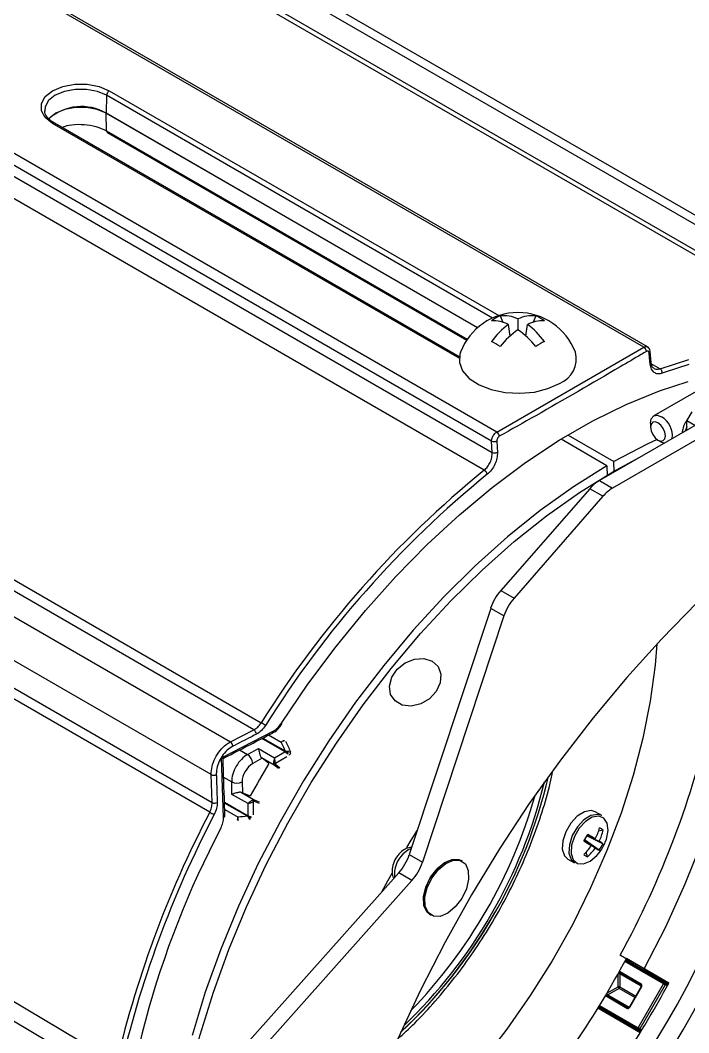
# Model space of a CAD drawing. Extents: x 17.3 to 113.1, y 4.8 to 84.5.
# Drawn here: x 29.193 to 31.877, y 63.384 to 67.448 of the extents above; entities that cross this region are included whole.
import ezdxf

# ---------------------------------------------------------------- set-up
doc = ezdxf.new("R2010")
doc.units = 0
doc.header["$MEASUREMENT"] = 0
doc.layers.add('OBJECT', color=7, linetype='CONTINUOUS')

msp = doc.modelspace()

# ---------------------------------------------------------------- linework, layer by layer
at = {"layer": 'OBJECT'}
for p, q in [((31.6961, 66.1355), (28.5672, 67.9418)), ((31.7113, 66.1369), (28.6059, 67.9296)), ((32.2784, 66.4475), (29.8971, 67.8222)), ((32.2465, 66.4291), (29.9007, 67.7833)), ((32.1395, 66.3673), (29.8856, 67.6684)), ((29.9142, 67.6727), (32.1575, 66.3777)), ((31.106, 65.7948), (27.9771, 67.6011)), ((31.0855, 65.7583), (28.0459, 67.5131)), ((28.1083, 67.4327), (31.0877, 65.7127)), ((31.0558, 65.6414), (28.0726, 67.3636)), ((29.5401, 67.1466), (29.5385, 67.0746)), ((31.0892, 66.2523), (29.5401, 67.1466)), ((29.5507, 67.1646), (31.1142, 66.2621)), ((29.2913, 67.0855), (29.2914, 67.0828)), ((29.5385, 67.0746), (31.0295, 66.2139)), ((29.5401, 67.0031), (29.5385, 67.074)), ((31.029, 66.2135), (29.5385, 67.074)), ((29.3308, 67.0341), (29.3178, 67.0428)), ((30.9554, 66.0912), (29.3233, 67.0334)), ((30.9559, 66.096), (29.3308, 67.0341)), ((29.331, 67.034), (29.3308, 67.0341)), ((29.5401, 67.0031), (30.9879, 66.1673)), ((29.5432, 66.9965), (30.9856, 66.1639)), ((31.1196, 66.2611), (31.1304, 66.2356)), ((31.1913, 66.2486), (31.1913, 66.2049)), ((31.263, 66.2611), (31.2522, 66.2356)), ((27.1696, 66.2067), (30.0368, 64.5515)), ((27.3898, 66.2276), (30.1609, 64.6279)), ((31.1595, 66.1798), (31.1534, 66.2268)), ((31.2231, 66.1798), (31.2292, 66.2268)), ((30.1312, 64.5998), (27.3612, 66.1989)), ((31.106, 65.7948), (31.6961, 66.1355)), ((32.3819, 66.0986), (31.5186, 65.6002)), ((31.7266, 66.0739), (31.7224, 66.1185)), ((31.7618, 66.049), (31.8771, 66.0862)), ((29.9597, 64.4196), (27.0897, 66.0764)), ((32.4349, 66.068), (31.5715, 65.5696)), ((31.7246, 66.0704), (31.7618, 66.049)), ((31.8771, 66.0655), (31.7823, 66.035)), ((32.0028, 66.0131), (31.7363, 65.8593)), ((31.7823, 66.035), (31.7706, 66.0308)), ((27.1935, 65.9065), (29.9635, 64.3074)), ((29.9541, 64.2687), (27.183, 65.8684)), ((31.8693, 65.8394), (31.8905, 65.8761)), ((31.9011, 65.821), (31.8693, 65.8394)), ((31.8693, 65.8027), (31.8693, 65.8394)), ((31.7234, 65.8307), (31.7234, 65.8143)), ((31.8693, 65.8162), (31.8628, 65.7989)), ((31.0877, 65.7127), (31.0855, 65.7583)), ((31.5484, 65.6596), (31.3646, 65.7657)), ((31.3923, 65.7823), (31.5767, 65.6759)), ((31.7534, 65.7623), (31.7676, 65.7541)), ((31.7775, 65.7497), (31.7676, 65.7541)), ((31.5779, 65.6345), (31.5767, 65.6759)), ((31.5484, 65.6596), (31.5496, 65.6181)), ((31.5186, 65.6002), (31.5715, 65.5696)), ((31.4796, 65.5673), (31.1228, 65.1588)), ((31.5326, 65.5367), (31.4796, 65.5673)), ((31.5326, 65.5367), (31.1757, 65.1283)), ((31.1228, 65.1588), (31.1757, 65.1283)), ((31.0818, 65.0871), (30.755, 64.0984)), ((31.1348, 65.0565), (31.0818, 65.0871)), ((31.1348, 65.0565), (30.8079, 64.0678)), ((30.0018, 64.4876), (30.2087, 64.594)), ((30.0368, 64.5515), (30.1312, 64.5998)), ((30.2409, 64.5492), (30.1902, 64.5785)), ((30.2539, 64.5122), (30.1632, 64.5646)), ((30.1667, 64.5663), (30.2562, 64.5146)), ((30.074, 64.5187), (30.1057, 64.5004)), ((30.1057, 64.5004), (30.1492, 64.5243)), ((30.1492, 64.5243), (30.2138, 64.487)), ((30.2138, 64.487), (30.2558, 64.5112)), ((30.2558, 64.5112), (30.2539, 64.5122)), ((30.2571, 64.5103), (30.2558, 64.5112)), ((30.2562, 64.5146), (30.2578, 64.5134)), ((30.0097, 64.248), (30.0018, 64.4876)), ((30.1649, 64.4851), (30.1264, 64.4639)), ((30.2128, 64.4581), (30.1618, 64.4875)), ((30.1913, 64.4643), (30.1649, 64.4851)), ((30.2299, 64.4444), (30.2128, 64.4581)), ((30.263, 64.4909), (30.2173, 64.4645)), ((30.219, 64.4602), (30.236, 64.4467)), ((29.9635, 64.3074), (29.9597, 64.4196)), ((30.0097, 64.4088), (30.0421, 64.3901)), ((30.0431, 64.3405), (30.0421, 64.3901)), ((30.084, 64.3904), (30.0849, 64.3465)), ((30.1077, 64.3032), (30.0431, 64.3405)), ((30.0812, 64.348), (30.1322, 64.3186)), ((30.0849, 64.3465), (30.1161, 64.334)), ((30.0131, 64.3095), (30.1059, 64.2559)), ((30.105, 64.2527), (30.0132, 64.3057)), ((30.1077, 64.2548), (30.1077, 64.3032)), ((30.1289, 64.3114), (30.1289, 64.2587)), ((30.1322, 64.3186), (30.1526, 64.3106)), ((30.1537, 64.3042), (30.1335, 64.3121)), ((30.014, 64.2795), (30.0674, 64.2486)), ((30.1059, 64.2559), (30.1077, 64.2548)), ((30.1077, 64.2548), (30.1092, 64.2541)), ((31.5277, 64.255), (31.501, 64.2704)), ((30.1069, 64.2519), (30.105, 64.2527)), ((31.5327, 64.1419), (31.4682, 64.1733)), ((31.4685, 64.1738), (31.5177, 64.1524)), ((31.5021, 64.1619), (31.4693, 64.1753)), ((31.5333, 64.1968), (31.5148, 64.1928)), ((31.458, 64.1561), (31.486, 64.1346)), ((31.5017, 64.1251), (31.4586, 64.1571)), ((31.5177, 64.1164), (31.4589, 64.1575)), ((30.755, 64.0984), (30.8079, 64.0678)), ((31.4705, 64.0898), (31.4649, 64.1079)), ((30.9682, 64.0717), (30.9629, 64.0748)), ((31.3915, 64.0807), (31.4182, 64.0654)), ((30.7127, 64.0252), (29.9919, 63.2164)), ((30.7657, 63.9946), (30.7127, 64.0252)), ((30.7657, 63.9946), (30.0449, 63.1859)), ((30.8379, 63.8583), (30.8432, 63.8552)), ((31.6978, 63.6401), (31.6022, 63.6953)), ((31.6022, 63.6953), (31.6412, 63.6728)), ((31.7762, 63.5795), (31.6208, 63.6693)), ((31.6232, 63.6737), (31.7811, 63.5825)), ((31.7947, 63.5782), (31.6247, 63.6763)), ((31.7971, 63.5828), (31.6271, 63.6809)), ((31.6271, 63.6809), (31.6412, 63.6728)), ((31.5937, 63.5674), (31.5931, 63.6193)), ((31.5958, 63.6241), (31.5991, 63.622)), ((31.6855, 63.5745), (31.5967, 63.6257)), ((31.5991, 63.622), (31.6866, 63.5715)), ((31.5992, 63.6301), (31.6855, 63.5803)), ((31.6001, 63.6198), (31.6007, 63.5675)), ((31.6863, 63.57), (31.6001, 63.6198)), ((31.6978, 63.6401), (31.7971, 63.5828)), ((31.5485, 63.542), (31.5937, 63.5674)), ((31.6007, 63.5675), (31.664, 63.5309)), ((31.6857, 63.5686), (31.6387, 63.4871)), ((31.6876, 63.5675), (31.6406, 63.4861)), ((31.6745, 63.4033), (31.7762, 63.5795)), ((31.7822, 63.5761), (31.6805, 63.3998)), ((31.7811, 63.5825), (31.7936, 63.5762)), ((31.7911, 63.5716), (31.7822, 63.5761)), ((31.6285, 63.4815), (31.5422, 63.5313)), ((31.5447, 63.5356), (31.6334, 63.4844)), ((31.5491, 63.5354), (31.5457, 63.5372)), ((31.6366, 63.4849), (31.5491, 63.5354)), ((31.5972, 63.5613), (31.5516, 63.5357)), ((31.5516, 63.5357), (31.6378, 63.4859)), ((31.6605, 63.5248), (31.5972, 63.5613)), ((31.6821, 63.3836), (31.5121, 63.4817)), ((31.5148, 63.4861), (31.6849, 63.388)), ((31.6744, 63.3976), (31.5164, 63.4887)), ((31.5191, 63.493), (31.6745, 63.4033)), ((31.6805, 63.3998), (31.6888, 63.3944)), ((31.686, 63.3899), (31.6744, 63.3976))]:
    msp.add_line(p, q, dxfattribs=at)
at = {"layer": 'OBJECT', "flags": 128}
for points in [[(29.3233, 67.0334), (29.2938, 67.0569), (29.2782, 67.0845), (29.2782, 67.1135), (29.2938, 67.1411), (29.3233, 67.1646), (29.364, 67.1817), (29.4119, 67.1907), (29.4622, 67.1907), (29.51, 67.1817), (29.5507, 67.1646)], [(29.5401, 67.1466), (29.5032, 67.1621), (29.4598, 67.1702), (29.4142, 67.1702), (29.3708, 67.1621), (29.3339, 67.1466), (29.3071, 67.1253), (29.293, 67.1002), (29.2913, 67.0855)], [(29.5385, 67.074), (29.5022, 67.0892), (29.4595, 67.0972), (29.4146, 67.0972), (29.3719, 67.0892), (29.3355, 67.074), (29.3091, 67.053), (29.3079, 67.0516)], [(30.9608, 66.1155), (30.9582, 66.1076), (30.9563, 66.0735), (30.9692, 66.0401), (30.9961, 66.0097), (31.0352, 65.9841), (31.0841, 65.9649), (31.1398, 65.9533), (31.1987, 65.9501), (31.2571, 65.9554), (31.3114, 65.969), (31.3582, 65.9899)], [(31.7224, 66.0676), (31.72, 66.0927), (31.7182, 66.1121)], [(30.2414, 64.6257), (30.3483, 64.7827), (30.461, 64.9337), (30.5788, 65.0779), (30.701, 65.2146), (30.8272, 65.3431), (30.9565, 65.4626), (31.0883, 65.5726), (31.2219, 65.6724), (31.3565, 65.7615), (31.4916, 65.8395), (31.6262, 65.9058), (31.7598, 65.9603), (31.8744, 65.9976)], [(31.7234, 65.8307), (31.7267, 65.8483), (31.7363, 65.8593), (31.7507, 65.8621), (31.7676, 65.8562)], [(31.7534, 65.8317), (31.7419, 65.8357), (31.7322, 65.8338), (31.7257, 65.8263), (31.7234, 65.8143), (31.7257, 65.7997), (31.7322, 65.7847), (31.7419, 65.7716), (31.7534, 65.7623), (31.7649, 65.7583), (31.7747, 65.7602), (31.7812, 65.7677), (31.7835, 65.7797), (31.7812, 65.7943), (31.7747, 65.8093), (31.7649, 65.8224), (31.7534, 65.8317)], [(31.1065, 65.759), (31.1078, 65.7332), (31.1088, 65.7133)], [(31.7498, 65.7647), (31.7107, 65.7463), (31.5767, 65.6759)], [(29.7926, 62.5533), (29.7976, 62.7097), (29.8125, 62.871), (29.8372, 63.0362), (29.8717, 63.2045), (29.9156, 63.3749), (29.9688, 63.5464), (30.031, 63.7181), (30.1018, 63.8891), (30.1808, 64.0583), (30.2675, 64.2248), (30.3616, 64.3878), (30.4625, 64.5462), (30.5695, 64.6992), (30.6822, 64.846), (30.7998, 64.9857), (30.9217, 65.1175), (31.0473, 65.2408), (31.1758, 65.3547), (31.3065, 65.4587), (31.4388, 65.5523), (31.5717, 65.6348), (31.681, 65.694)], [(31.5484, 65.6596), (31.4143, 65.5753), (31.2811, 65.4799), (31.1495, 65.374), (31.0201, 65.2583), (30.8937, 65.1332), (30.7711, 64.9997), (30.6528, 64.8582), (30.5396, 64.7098), (30.432, 64.5551), (30.3307, 64.395), (30.2362, 64.2305), (30.149, 64.0624), (30.0697, 63.8916), (29.9986, 63.7192), (29.9362, 63.546), (29.8828, 63.3731)], [(32.5629, 65.635), (32.5117, 65.6014), (32.3589, 65.4935), (32.2076, 65.3754), (32.0582, 65.2473), (31.9115, 65.1099), (31.7679, 64.9637), (31.6281, 64.8093), (31.4927, 64.6473), (31.3621, 64.4783), (31.2369, 64.3031), (31.1176, 64.1223), (31.0047, 63.9368), (30.8987, 63.7471), (30.7999, 63.5541), (30.7088, 63.3586), (30.6257, 63.1614), (30.5858, 63.0584)], [(31.6978, 63.6401), (31.7845, 63.8091), (31.8629, 63.9807), (31.9326, 64.154), (31.9931, 64.3278), (32.0442, 64.5011), (32.0853, 64.6729), (32.1165, 64.8421), (32.1373, 65.0077), (32.1478, 65.1688), (32.1478, 65.3242), (32.1477, 65.3254)], [(26.6071, 65.0317), (26.6828, 64.9867), (27.0322, 64.7788), (28.4298, 63.9474), (29.5025, 63.3095)], [(29.4639, 63.2521), (28.5543, 63.7934), (27.6449, 64.3348), (26.5688, 64.9754)], [(31.7495, 64.944), (31.7423, 64.8587), (31.7226, 64.7141), (31.6931, 64.5663), (31.6541, 64.4163), (31.6059, 64.2653), (31.5488, 64.1144), (31.4832, 63.9646), (31.4097, 63.817), (31.3287, 63.6726), (31.2409, 63.5326), (31.1468, 63.3979), (31.0471, 63.2695), (30.9426, 63.1484), (30.834, 63.0353), (30.7221, 62.9311), (30.6077, 62.8366), (30.5858, 62.8198)], [(30.7269, 64.6987), (30.6979, 64.7153), (30.6799, 64.7419), (30.6753, 64.7751), (30.6846, 64.8104), (30.7067, 64.8429), (30.7385, 64.8683), (30.7758, 64.8832), (30.8135, 64.8856), (30.8465, 64.8751), (30.8704, 64.8531), (30.8819, 64.8226), (30.8795, 64.7878), (30.8636, 64.7534), (30.8361, 64.7239), (30.801, 64.7034), (30.7628, 64.6946), (30.7269, 64.6987)], [(30.0097, 64.248), (30.0112, 64.2489), (30.0125, 64.2498), (30.0135, 64.2509), (30.0142, 64.252), (30.0147, 64.2531), (30.0148, 64.2543), (30.0148, 64.2543)], [(31.501, 64.2704), (31.4848, 64.2754), (31.4579, 64.2707), (31.4295, 64.2532), (31.4033, 64.2252), (31.383, 64.1904), (31.3711, 64.1537), (31.3695, 64.12), (31.3782, 64.0937), (31.3915, 64.0807)], [(31.5277, 64.255), (31.5114, 64.26), (31.4846, 64.2553), (31.4561, 64.2378), (31.4299, 64.2098), (31.4096, 64.1751), (31.3978, 64.1384), (31.3961, 64.1046), (31.4048, 64.0784), (31.4182, 64.0654)], [(31.5421, 64.1485), (31.5464, 64.1603), (31.553, 64.1948), (31.5496, 64.2242), (31.5365, 64.2445), (31.5157, 64.253), (31.4898, 64.2484), (31.4625, 64.2316), (31.4373, 64.2046), (31.4177, 64.1712), (31.4063, 64.1359), (31.4047, 64.1034), (31.4131, 64.0781), (31.4303, 64.0635), (31.4541, 64.0615), (31.4812, 64.0724), (31.5079, 64.0947), (31.5176, 64.1061)], [(30.7449, 64.1265), (30.7627, 64.1562), (30.7874, 64.1963)], [(30.7633, 64.1235), (30.7512, 64.118), (30.7296, 64.1006)], [(30.872, 64.0383), (30.9019, 64.0633), (30.9324, 64.0762), (30.9596, 64.0755), (30.9803, 64.0613), (30.992, 64.0353), (30.9933, 64.0006), (30.9841, 63.9615), (30.9654, 63.9226), (30.9395, 63.8886), (30.9095, 63.8637), (30.879, 63.8508), (30.8518, 63.8514), (30.8311, 63.8656), (30.8194, 63.8916), (30.8181, 63.9263), (30.8273, 63.9654), (30.846, 64.0043), (30.872, 64.0383)], [(30.8666, 64.0414), (30.8966, 64.0663), (30.927, 64.0793), (30.9542, 64.0786), (30.9629, 64.0748)], [(30.6445, 63.9486), (30.6687, 63.9933), (30.6858, 64.0242)], [(30.8379, 63.8583), (30.8258, 63.8687), (30.8141, 63.8947), (30.8127, 63.9294), (30.822, 63.9685), (30.8407, 64.0074), (30.8666, 64.0414)], [(31.6855, 63.5745), (31.685, 63.5749), (31.6847, 63.5754), (31.6845, 63.5761), (31.6845, 63.5768), (31.6845, 63.5776), (31.6847, 63.5785), (31.6851, 63.5794), (31.6855, 63.5803)], [(31.6857, 63.5686), (31.6858, 63.5685), (31.686, 63.5684), (31.6864, 63.5682), (31.6869, 63.5679), (31.6876, 63.5675)], [(31.7811, 63.5825), (31.7806, 63.5826), (31.78, 63.5826), (31.7794, 63.5825), (31.7787, 63.5821), (31.778, 63.5817), (31.7774, 63.5811), (31.7768, 63.5803), (31.7762, 63.5795)], [(31.7822, 63.5761), (31.7817, 63.5764), (31.781, 63.5768), (31.7802, 63.5772), (31.7794, 63.5777), (31.7786, 63.5782), (31.7778, 63.5787), (31.777, 63.5791), (31.7762, 63.5795)], [(31.6285, 63.4815), (31.629, 63.4823), (31.6296, 63.483), (31.6303, 63.4836), (31.6309, 63.4841), (31.6316, 63.4844), (31.6323, 63.4846), (31.6329, 63.4846), (31.6334, 63.4844)], [(31.6744, 63.3976), (31.674, 63.398), (31.6737, 63.3985), (31.6735, 63.3991), (31.6734, 63.3999), (31.6735, 63.4007), (31.6737, 63.4016), (31.674, 63.4024), (31.6745, 63.4033)], [(31.6805, 63.3998), (31.6799, 63.4002), (31.6792, 63.4005), (31.6785, 63.401), (31.6777, 63.4014), (31.6768, 63.4019), (31.676, 63.4024), (31.6752, 63.4029), (31.6745, 63.4033)]]:
    msp.add_lwpolyline(points, dxfattribs=at)
at = {"layer": 'OBJECT'}
for centre, radius, start, end in [((29.5632, 67.1451), 0.0231, 122.6742, 176.4598), ((29.439, 66.9009), 0.2002, 60.1848, 130.861), ((29.5526, 67.0743), 0.0141, 178.6996, 181.3004), ((29.3277, 67.0274), 0.00741, 65.1019, 126.2075), ((29.5472, 67.0024), 0.00709, 174.6035, 236.1084), ((31.1913, 66.0278), 0.2466, 20.836, 159.164), ((31.1842, 66.1095), 0.1648, 113.0754, 126.9192), ((31.1329, 66.1257), 0.1361, 64.6062, 95.6227), ((31.2497, 66.1257), 0.1361, 84.3777, 115.3936), ((31.1984, 66.1095), 0.1648, 53.0803, 66.9251), ((31.0914, 66.1029), 0.1385, 63.413, 92.5895), ((31.3384, 65.9737), 0.3134, 126.1634, 143.8838), ((31.4084, 65.8981), 0.3759, 125.285, 140.2134), ((30.9741, 65.8981), 0.3759, 39.7863, 54.715), ((31.2912, 66.1029), 0.1385, 87.4108, 116.5871), ((31.0442, 65.9737), 0.3134, 36.1157, 53.8369), ((30.461, 65.0376), 1.2829, 59.1156, 60.8897), ((31.9212, 65.0382), 1.2822, 119.1098, 120.8848), ((31.6839, 66.116), 0.0231, 5.7956, 57.9513), ((31.3199, 66.0882), 0.1055, 291.2815, 14.9774), ((31.7151, 66.1187), 0.00726, 294.6614, 358.0227), ((31.7194, 66.0742), 0.00725, 294.6422, 358.2678), ((31.7506, 66.0323), 0.02, 355.7065, 55.9953), ((31.7226, 65.7797), 0.0887, 352.9368, 59.5275), ((31.0953, 65.7821), 0.0257, 247.7139, 295.9531), ((31.0929, 65.7752), 0.0236, 5.515, 56.4438), ((31.0975, 65.7365), 0.0257, 247.7092, 295.9451), ((33.6605, 62.4397), 4.1273, 129.1291, 147.9832), ((31.0408, 65.6171), 0.0286, 16.8257, 58.3192), ((33.6596, 62.4399), 4.1064, 129.1291, 147.9832), ((31.5994, 65.4651), 0.1575, 120.8912, 139.5446), ((31.6524, 65.4345), 0.1575, 120.8912, 139.5446), ((31.2826, 65.02), 0.2118, 139.0162, 161.5082), ((31.3356, 64.9894), 0.2118, 139.0162, 161.5082), ((28.4673, 65.3663), 3.8479, 313.4739, 350.7739), ((28.4209, 65.3927), 3.9721, 313.3108, 351.0224), ((28.5894, 65.2945), 3.9809, 317.6624, 350.9856), ((28.2954, 65.5028), 3.7685, 331.3385, 347.1781), ((30.0591, 64.4521), 0.2031, 54.2523, 59.927), ((30.2382, 64.6198), 0.00671, 30.3147, 61.7055), ((28.6441, 65.2643), 3.8479, 313.4739, 350.7739), ((30.1167, 64.5801), 0.0245, 4.3383, 53.7786), ((30.201, 64.5926), 0.00778, 305.8305, 10.2803), ((30.0223, 64.5317), 0.0245, 4.2538, 53.6513), ((30.0792, 64.4612), 0.0473, 3.2832, 55.8698), ((30.2502, 64.5182), 0.00707, 301.7695, 329.1551), ((30.2518, 64.517), 0.00705, 304.5367, 329.3338), ((30.2369, 64.4811), 0.0383, 53.9095, 54.575), ((30.2745, 64.5109), 0.014, 171.4928, 175.8986), ((34.0024, 62.1786), 4.3918, 147.9986, 148.1532), ((30.2732, 64.5091), 0.00525, 326.9988, 20.2945), ((33.9775, 62.1915), 4.416, 149.0243, 150.9757), ((30.2138, 64.4713), 0.00768, 242.6082, 297.3948), ((30.2183, 64.4639), 0.00802, 175.5907, 226.5516), ((30.2147, 64.4626), 0.00488, 246.4192, 331.5317), ((30.2227, 64.4641), 0.00535, 175.5953, 226.5475), ((29.9698, 64.4424), 0.025, 246.1918, 294.6911), ((30.0627, 64.4327), 0.0473, 244.1343, 296.713), ((29.3361, 64.8709), 2.0299, 313.0435, 346.9285), ((29.3455, 64.8655), 2.0095, 313.6511, 346.321), ((29.3018, 64.8907), 2.035, 315.7816, 344.1908), ((29.9736, 64.3301), 0.0249, 246.0544, 294.599), ((30.1299, 64.3109), 0.00802, 73.4399, 124.4036), ((30.1213, 64.3111), 0.00768, 2.6023, 57.3938), ((30.132, 64.307), 0.00535, 73.4365, 124.4066), ((30.1293, 64.3147), 0.00488, 328.4651, 53.5839), ((33.7352, 62.2881), 4.2684, 152.3536, 167.2604), ((33.7339, 62.289), 4.2468, 152.3536, 167.2604), ((30.0504, 64.4359), 0.193, 240.0837, 246.0575), ((30.0988, 64.2561), 0.00707, 330.8397, 358.2304), ((30.1007, 64.2553), 0.00705, 330.6634, 355.4646), ((30.1226, 64.2823), 0.0341, 245.3894, 246.1378), ((30.1174, 64.2387), 0.014, 124.1003, 128.509), ((33.2514, 62.4844), 3.6796, 152.1363, 177.9813), ((30.9298, 64.4797), 0.6195, 328.2234, 330.9632), ((30.9679, 63.2431), 1.0628, 59.8293, 61.723), ((31.2976, 64.2645), 0.2288, 333.3602, 345.1001), ((31.3368, 64.2408), 0.2014, 333.9728, 347.3845), ((31.4803, 64.126), 0.0884, 53.2252, 64.3246), ((31.2951, 64.2642), 0.2308, 314.1487, 325.8194), ((32.2859, 65.4162), 1.5108, 236.6966, 238.0294), ((31.4403, 64.0263), 0.148, 51.384, 58.4735), ((31.3787, 64.2151), 0.1705, 324.6092, 334.5775), ((31.3761, 64.2161), 0.1792, 329.593, 337.8563), ((30.8079, 64.0196), 0.1127, 134.0354, 186.7127), ((30.5543, 64.1654), 0.2116, 318.4846, 341.5153), ((31.5109, 64.1729), 0.0924, 233.4653, 244.0845), ((31.3352, 64.2407), 0.2027, 311.8548, 325.2084), ((31.6088, 64.3032), 0.2079, 238.9753, 244.0074), ((31.3761, 64.2161), 0.1792, 322.1491, 329.593), ((30.6073, 64.1349), 0.2116, 318.4846, 341.5153), ((30.9895, 63.9151), 0.1754, 116.5812, 183.4241), ((29.3458, 64.8544), 2.012, 313.1092, 330.623), ((27.9282, 65.6837), 4.2063, 326.2463, 331.5668), ((31.5966, 63.6127), 0.00786, 63.5425, 113.6884), ((31.5973, 63.618), 0.0044, 65.6822, 138.0349), ((31.5976, 63.62), 0.00255, 354.6308, 52.7124), ((31.5972, 63.5605), 0.00778, 63.3708, 117.0501), ((31.6014, 63.5678), 0.00778, 182.9569, 236.633), ((31.593, 63.5678), 0.00768, 302.6055, 357.3955), ((28.072, 65.6007), 4.2366, 326.8718, 331.5552), ((31.7783, 63.5787), 0.00471, 326.0408, 53.1408), ((31.5515, 63.5389), 0.00426, 160.5489, 235.7298), ((31.5559, 63.5422), 0.00786, 186.3032, 236.4603), ((31.5501, 63.5377), 0.00254, 247.2492, 305.3892), ((31.9006, 63.9389), 0.5221, 239.8999, 240.1318), ((31.6762, 63.4019), 0.00471, 246.8581, 333.9586)]:
    msp.add_arc(centre, radius, start, end, dxfattribs=at)
for centre, major_axis, ratio, start_param, end_param in [((31.65, 63.5351), (-2.1283, 4.0899), 0.180061, 1.227937, 1.236606), ((31.6618, 63.5433), (-2.1331, 4.0765), 0.178723, 1.22806, 1.238972), ((30.1068, 64.4263), (0.045, 0.0779), 0.596389, 0.785315, 2.356112), ((30.1275, 64.4143), (0.03, 0.052), 0.605893, 0.785315, 2.356111), ((30.1441, 64.497), (0.0279, -0.0189), 0.073663, 0.784341, 0.939231), ((30.2138, 64.4747), (0.0023, 0.0159), 0.166917, 0.719043, 2.289839), ((30.2138, 64.4747), (-0.0023, 0.0159), 0.166917, 3.993346, 5.564143), ((30.0642, 64.3586), (0.0303, -0.0148), 0.073527, 5.343967, 5.498856), ((30.1183, 64.3094), (0.0126, 0.01), 0.166963, 0.851622, 2.422418), ((30.1183, 64.3094), (0.015, 0.006), 0.166829, 3.860743, 5.431539), ((31.65, 63.5351), (4.6063, 0.202), 0.180122, 1.904934, 1.913604), ((31.6805, 63.5716), (0.00501, 0.00866), 0.816474, 4.713418, 6.283909), ((31.6335, 63.4902), (0.005, 0.00866), 0.816474, 3.141098, 4.71159)]:
    msp.add_ellipse(centre, major_axis=major_axis, ratio=ratio, start_param=start_param, end_param=end_param, dxfattribs=at)
for points, knots in [([(29.3178, 67.0428), (29.3176, 67.0429), (29.3088, 67.0488), (29.2983, 67.0624), (29.2906, 67.0759), (29.2917, 67.0828), (29.2918, 67.0834)], [0, 0, 0, 0, 0.009173, 0.481325, 0.957008, 1, 1, 1, 1]), ([(29.3597, 67.0174), (29.3693, 67.0208), (29.3928, 67.029), (29.4377, 67.0311), (29.4865, 67.0251), (29.5206, 67.0137), (29.5363, 67.0052), (29.5401, 67.0031)], [0, 0, 0, 0, 0.171836, 0.421169, 0.670835, 0.920298, 1, 1, 1, 1]), ([(31.6961, 66.1355), (31.6985, 66.1366), (31.7032, 66.1387), (31.7085, 66.1387), (31.7106, 66.137), (31.7111, 66.1366)], [0, 0, 0, 0, 0.428342, 0.856681, 1, 1, 1, 1]), ([(31.7222, 66.1184), (31.7223, 66.1188), (31.7224, 66.1224), (31.7199, 66.1283), (31.7158, 66.1343), (31.7122, 66.1361), (31.7111, 66.1366)], [0, 0, 0, 0, 0.051155, 0.467909, 0.839673, 1, 1, 1, 1]), ([(31.7068, 66.1183), (31.6998, 66.1142), (31.6649, 66.0935), (31.5179, 66.0069), (31.3285, 65.8972), (31.1652, 65.8051), (31.1164, 65.7775)], [0, 0, 0, 0, 0.0359278, 0.1796394, 0.7545008, 1, 1, 1, 1]), ([(31.7182, 66.1121), (31.7179, 66.1134), (31.7174, 66.1161), (31.7153, 66.1188), (31.7123, 66.12), (31.7093, 66.1196), (31.7075, 66.1187), (31.7068, 66.1183)], [0, 0, 0, 0, 0.219082, 0.438182, 0.656824, 0.874764, 1, 1, 1, 1]), ([(31.7706, 66.0308), (31.7647, 66.0294), (31.7527, 66.0267), (31.7377, 66.033), (31.7264, 66.0464), (31.7237, 66.0604), (31.7224, 66.0676)], [0, 0, 0, 0, 0.2472596, 0.4945058, 0.7421478, 1, 1, 1, 1]), ([(31.7237, 66.0739), (31.7245, 66.0701), (31.7265, 66.0607), (31.7349, 66.0511), (31.7472, 66.0456), (31.7569, 66.0478), (31.7618, 66.049)], [0, 0, 0, 0, 0.185314, 0.456435, 0.726526, 1, 1, 1, 1]), ([(31.8746, 65.8479), (31.87, 65.842), (31.8603, 65.8294), (31.8527, 65.8092), (31.851, 65.7966), (31.8504, 65.7918)], [0, 0, 0, 0, 0.358486, 0.75456, 1, 1, 1, 1]), ([(31.0855, 65.7583), (31.0857, 65.7613), (31.0861, 65.7672), (31.0897, 65.7768), (31.095, 65.7855), (31.1008, 65.7916), (31.1046, 65.794), (31.106, 65.7948)], [0, 0, 0, 0, 0.218544, 0.4370924, 0.6555096, 0.8737276, 1, 1, 1, 1]), ([(31.1164, 65.7775), (31.1152, 65.7767), (31.1128, 65.775), (31.1097, 65.771), (31.1075, 65.7664), (31.1065, 65.7622), (31.1065, 65.7599), (31.1065, 65.759)], [0, 0, 0, 0, 0.217388, 0.434772, 0.652346, 0.870527, 1, 1, 1, 1]), ([(31.0558, 65.6414), (31.0605, 65.6458), (31.0699, 65.6545), (31.0804, 65.6728), (31.0874, 65.6931), (31.0876, 65.706), (31.0877, 65.7127)], [0, 0, 0, 0, 0.2465, 0.492976, 0.740148, 1, 1, 1, 1]), ([(31.1088, 65.7133), (31.1085, 65.7055), (31.108, 65.6899), (31.0994, 65.665), (31.086, 65.6419), (31.0742, 65.6309), (31.0682, 65.6253)], [0, 0, 0, 0, 0.249057, 0.498133, 0.746674, 1, 1, 1, 1]), ([(30.1312, 64.5998), (30.1364, 64.603), (30.1476, 64.6097), (30.1563, 64.6216), (30.1609, 64.6279)], [0, 0, 0, 0, 0.473398, 1, 1, 1, 1]), ([(30.2063, 64.5875), (30.2092, 64.5889), (30.2194, 64.5939), (30.2325, 64.6066), (30.2406, 64.6189), (30.2436, 64.6235)], [0, 0, 0, 0, 0.196658, 0.699287, 1, 1, 1, 1]), ([(30.2087, 64.594), (30.2146, 64.5979), (30.226, 64.6053), (30.2363, 64.6181), (30.2409, 64.625), (30.2414, 64.6257)], [0, 0, 0, 0, 0.489871, 0.942612, 1, 1, 1, 1]), ([(30.0072, 64.4843), (30.0142, 64.4879), (30.0805, 64.5218), (30.1465, 64.5559), (30.2055, 64.5863)], [0, 0, 0, 0, 0.106069, 1, 1, 1, 1]), ([(30.1411, 64.5819), (30.1336, 64.5781), (30.1022, 64.5619), (30.0707, 64.5458), (30.0468, 64.5335)], [0, 0, 0, 0, 0.237767, 1, 1, 1, 1]), ([(30.1778, 64.617), (30.1727, 64.6099), (30.162, 64.595), (30.1483, 64.5864), (30.1411, 64.5819)], [0, 0, 0, 0, 0.473444, 1, 1, 1, 1]), ([(29.9597, 64.4196), (29.9603, 64.4303), (29.9615, 64.4519), (29.9747, 64.4864), (29.9946, 64.5175), (30.0167, 64.5396), (30.0313, 64.5482), (30.0368, 64.5515)], [0, 0, 0, 0, 0.216844, 0.433701, 0.650256, 0.866699, 1, 1, 1, 1]), ([(30.2409, 64.5492), (30.241, 64.5492), (30.2415, 64.5499), (30.2433, 64.5517), (30.2465, 64.5542), (30.25, 64.5561), (30.2517, 64.5563), (30.2523, 64.5563)], [0, 0, 0, 0, 0.014287, 0.169737, 0.51036, 0.845867, 1, 1, 1, 1]), ([(30.2535, 64.555), (30.2529, 64.555), (30.251, 64.5549), (30.2472, 64.5535), (30.2436, 64.5514), (30.2416, 64.5498), (30.241, 64.5492), (30.2409, 64.5492)], [0, 0, 0, 0, 0.153924, 0.489515, 0.830217, 0.985679, 1, 1, 1, 1]), ([(30.0468, 64.5335), (30.0389, 64.5286), (30.0232, 64.5188), (30.0027, 64.4944), (29.9878, 64.4662), (29.9806, 64.4401), (29.9803, 64.4254), (29.9802, 64.4197)], [0, 0, 0, 0, 0.2168348, 0.4336861, 0.6501672, 0.866491, 1, 1, 1, 1]), ([(30.1492, 64.5243), (30.1492, 64.5242), (30.15, 64.5217), (30.1512, 64.5161), (30.1533, 64.507), (30.1552, 64.4995), (30.1572, 64.4941), (30.1592, 64.49), (30.1609, 64.4883), (30.1618, 64.4875)], [0, 0, 0, 0, 0.004726, 0.291699, 0.519014, 0.681359, 0.790147, 0.89502, 1, 1, 1, 1]), ([(30.2571, 64.5103), (30.2572, 64.5104), (30.2575, 64.5106), (30.2582, 64.5112), (30.2588, 64.5119), (30.2591, 64.5123)], [0, 0, 0, 0, 0.127376, 0.466843, 1, 1, 1, 1]), ([(30.2595, 64.5121), (30.2591, 64.5117), (30.2584, 64.511), (30.2576, 64.5105), (30.2572, 64.5104), (30.2571, 64.5103)], [0, 0, 0, 0, 0.5317469, 0.875844, 1, 1, 1, 1]), ([(30.2674, 64.5014), (30.267, 64.5019), (30.2657, 64.5034), (30.2628, 64.5061), (30.2596, 64.5086), (30.2578, 64.5099), (30.2571, 64.5103)], [0, 0, 0, 0, 0.147865, 0.488211, 0.810427, 1, 1, 1, 1]), ([(30.2578, 64.5134), (30.2583, 64.5131), (30.2587, 64.5127), (30.2591, 64.5124), (30.2591, 64.5123)], [0, 0, 0, 0, 0.9733302, 1, 1, 1, 1]), ([(30.2591, 64.5123), (30.2592, 64.5124), (30.2596, 64.5127), (30.2602, 64.5128), (30.2606, 64.5129), (30.2607, 64.5129)], [0, 0, 0, 0, 0.26437, 0.8660163, 1, 1, 1, 1]), ([(30.2606, 64.5119), (30.2605, 64.5119), (30.2603, 64.512), (30.26, 64.5121), (30.2598, 64.5121), (30.2597, 64.5121), (30.2596, 64.5121), (30.2595, 64.5121), (30.2595, 64.5121), (30.2595, 64.5121), (30.2595, 64.5121)], [0, 0, 0, 0, 0.330536, 0.552354, 0.701682, 0.802944, 0.90398, 0.945346, 0.979446, 1, 1, 1, 1]), ([(30.2606, 64.5119), (30.2615, 64.5111), (30.2635, 64.5094), (30.2662, 64.5063), (30.2676, 64.5042), (30.2682, 64.5033)], [0, 0, 0, 0, 0.31673, 0.715657, 1, 1, 1, 1]), ([(30.2718, 64.5089), (30.2713, 64.5091), (30.2695, 64.5098), (30.2655, 64.5109), (30.2623, 64.5115), (30.2606, 64.5119)], [0, 0, 0, 0, 0.135507, 0.554672, 1, 1, 1, 1]), ([(30.2607, 64.5129), (30.2627, 64.5131), (30.2665, 64.5135), (30.2706, 64.5133), (30.2722, 64.5129), (30.2723, 64.5129)], [0, 0, 0, 0, 0.508135, 0.980764, 1, 1, 1, 1]), ([(30.0072, 64.4844), (30.0072, 64.4844), (30.0075, 64.4842), (30.0059, 64.4852), (30.0036, 64.4866), (30.0019, 64.4876), (30.0018, 64.4876)], [0, 0, 0, 0, 0.040609, 0.453746, 0.991066, 1, 1, 1, 1]), ([(30.0148, 64.2543), (30.0143, 64.2704), (30.0119, 64.3471), (30.0093, 64.4238), (30.0072, 64.4844)], [0, 0, 0, 0, 0.2106895, 1, 1, 1, 1]), ([(29.9802, 64.4197), (29.9805, 64.4113), (29.9818, 64.3738), (29.983, 64.3364), (29.984, 64.3075)], [0, 0, 0, 0, 0.226062, 1, 1, 1, 1]), ([(30.709, 63.3588), (30.7317, 63.3796), (30.7834, 63.4268), (30.8602, 63.5099), (30.9393, 63.6054), (31.0134, 63.7071), (31.082, 63.8137), (31.1445, 63.9244), (31.2003, 64.038), (31.2489, 64.1535), (31.2892, 64.2698), (31.3167, 64.3632), (31.3274, 64.4168), (31.3305, 64.4322)], [0, 0, 0, 0, 0.077096, 0.175321, 0.273464, 0.371547, 0.469592, 0.567625, 0.66567, 0.763748, 0.861883, 0.960104, 1, 1, 1, 1]), ([(30.0812, 64.348), (30.0801, 64.3484), (30.0778, 64.349), (30.0732, 64.3487), (30.0676, 64.3477), (30.0601, 64.3457), (30.0512, 64.3429), (30.0458, 64.3412), (30.0432, 64.3405), (30.0431, 64.3405)], [0, 0, 0, 0, 0.1049841, 0.2098564, 0.3186435, 0.4809874, 0.7083037, 0.9952725, 1, 1, 1, 1]), ([(29.9541, 64.2687), (29.9569, 64.275), (29.9628, 64.2881), (29.9632, 64.3008), (29.9635, 64.3074)], [0, 0, 0, 0, 0.486978, 1, 1, 1, 1]), ([(29.984, 64.3075), (29.9836, 64.2998), (29.983, 64.2841), (29.9757, 64.2679), (29.972, 64.2596)], [0, 0, 0, 0, 0.488653, 1, 1, 1, 1]), ([(30.1084, 64.2513), (30.1086, 64.2518), (30.1089, 64.2527), (30.1091, 64.2536), (30.1092, 64.254), (30.1092, 64.2541)], [0, 0, 0, 0, 0.533229, 0.872808, 1, 1, 1, 1]), ([(30.1092, 64.2541), (30.1092, 64.254), (30.1092, 64.2535), (30.1092, 64.2526), (30.109, 64.2517), (30.1088, 64.2511)], [0, 0, 0, 0, 0.12412, 0.468204, 1, 1, 1, 1]), ([(30.1092, 64.2541), (30.1099, 64.2537), (30.1119, 64.2527), (30.1157, 64.2513), (30.1194, 64.2501), (30.1214, 64.2497), (30.122, 64.2496)], [0, 0, 0, 0, 0.18957, 0.511782, 0.85212, 1, 1, 1, 1]), ([(29.9984, 64.2041), (30.0017, 64.2114), (30.0083, 64.2262), (30.0092, 64.2407), (30.0097, 64.248)], [0, 0, 0, 0, 0.491582, 1, 1, 1, 1]), ([(30.0669, 64.2352), (30.0667, 64.2357), (30.066, 64.2374), (30.0658, 64.2413), (30.0664, 64.2453), (30.0671, 64.2478), (30.0674, 64.2486), (30.0674, 64.2486)], [0, 0, 0, 0, 0.154122, 0.489642, 0.830259, 0.985713, 1, 1, 1, 1]), ([(30.0674, 64.2486), (30.0674, 64.2486), (30.0673, 64.2477), (30.0669, 64.2452), (30.0668, 64.2411), (30.0675, 64.2371), (30.0683, 64.2354), (30.0686, 64.2349)], [0, 0, 0, 0, 0.014315, 0.169785, 0.510498, 0.846066, 1, 1, 1, 1]), ([(30.1084, 64.2513), (30.1084, 64.2513), (30.1079, 64.2515), (30.1074, 64.2517), (30.1069, 64.2519)], [0, 0, 0, 0, 0.026672, 1, 1, 1, 1]), ([(30.1087, 64.2497), (30.1086, 64.2499), (30.1084, 64.2504), (30.1084, 64.2509), (30.1084, 64.2512), (30.1084, 64.2513)], [0, 0, 0, 0, 0.506983, 0.825385, 1, 1, 1, 1]), ([(30.1146, 64.2398), (30.1142, 64.2401), (30.113, 64.2415), (30.1108, 64.245), (30.1094, 64.2481), (30.1087, 64.2497)], [0, 0, 0, 0, 0.136391, 0.555213, 1, 1, 1, 1]), ([(30.1088, 64.2511), (30.1088, 64.2511), (30.1088, 64.2511), (30.1088, 64.251), (30.109, 64.2508), (30.1092, 64.2506), (30.1095, 64.2504), (30.1096, 64.2503)], [0, 0, 0, 0, 0.032675, 0.074886, 0.183363, 0.638301, 1, 1, 1, 1]), ([(30.1208, 64.248), (30.1198, 64.248), (30.1172, 64.2482), (30.1132, 64.249), (30.1107, 64.2499), (30.1096, 64.2503)], [0, 0, 0, 0, 0.284361, 0.683273, 1, 1, 1, 1]), ([(30.1096, 64.2503), (30.1108, 64.2488), (30.1133, 64.246), (30.1163, 64.243), (30.1177, 64.242), (30.1177, 64.242)], [0, 0, 0, 0, 0.510044, 0.983145, 1, 1, 1, 1]), ([(30.7646, 64.1275), (30.7606, 64.1274), (30.7497, 64.1269), (30.7329, 64.1184), (30.717, 64.1054), (30.7022, 64.0871), (30.6898, 64.0631), (30.6847, 64.0351), (30.6862, 64.0142), (30.692, 64.0054), (30.6933, 64.0034)], [0, 0, 0, 0, 0.076623, 0.211089, 0.347508, 0.445696, 0.617751, 0.797714, 0.95419, 1, 1, 1, 1]), ([(31.6855, 63.5745), (31.6857, 63.5743), (31.6861, 63.574), (31.6866, 63.573), (31.6867, 63.5715), (31.6864, 63.5699), (31.6859, 63.569), (31.6857, 63.5686)], [0, 0, 0, 0, 0.254078, 0.4743, 0.661034, 0.857302, 1, 1, 1, 1]), ([(31.6387, 63.4871), (31.6384, 63.4867), (31.6378, 63.4857), (31.6365, 63.4847), (31.6352, 63.4842), (31.6341, 63.4841), (31.6337, 63.4843), (31.6335, 63.4844)], [0, 0, 0, 0, 0.181694, 0.368878, 0.557748, 0.759251, 1, 1, 1, 1])]:
    msp.add_open_spline(points, degree=3, knots=knots, dxfattribs=at)

doc.saveas('drawing.dxf')
